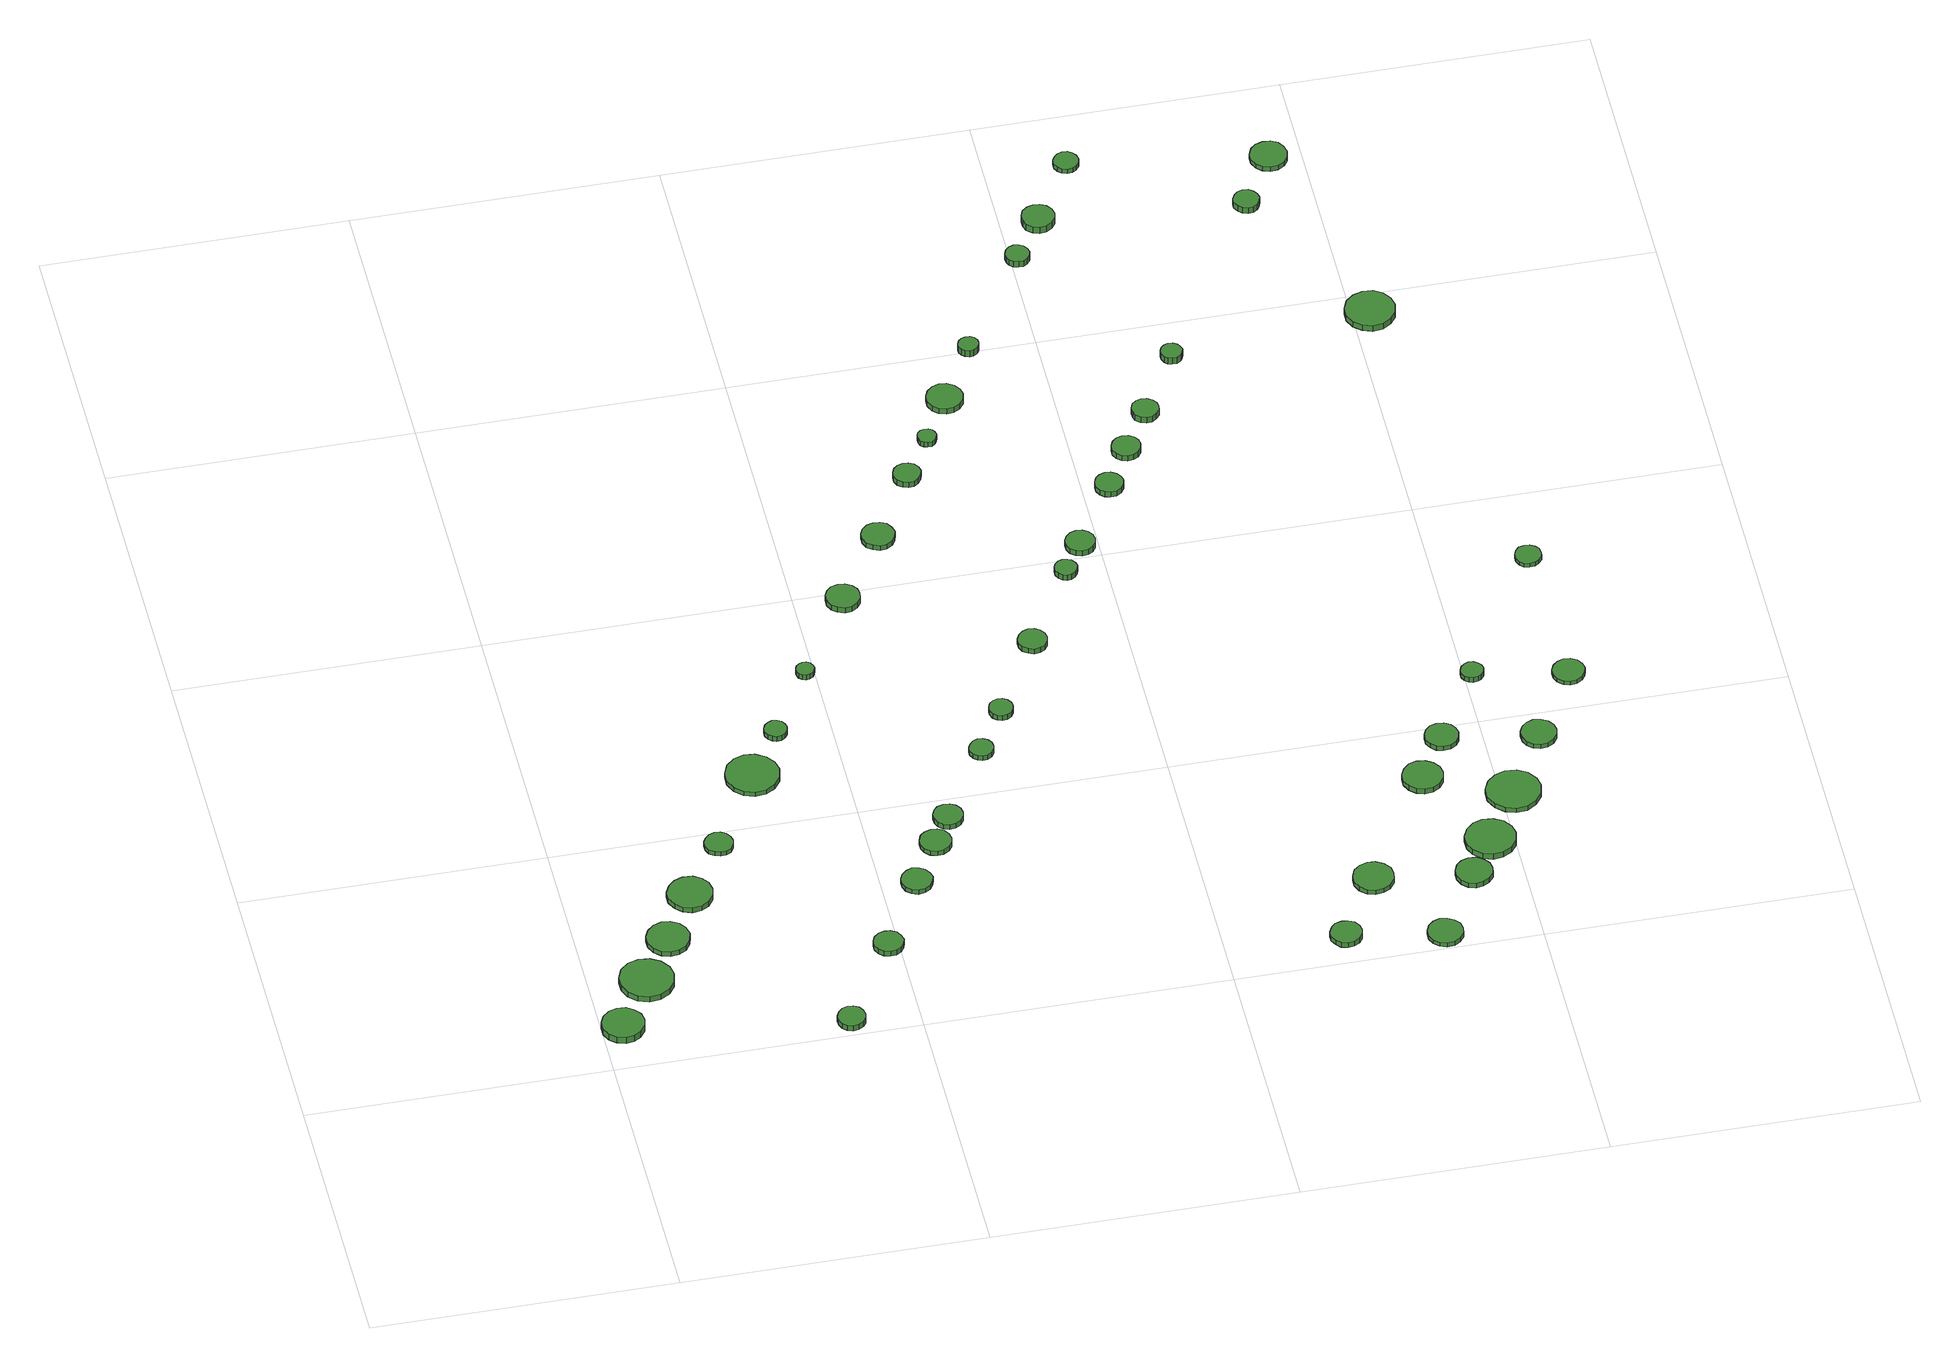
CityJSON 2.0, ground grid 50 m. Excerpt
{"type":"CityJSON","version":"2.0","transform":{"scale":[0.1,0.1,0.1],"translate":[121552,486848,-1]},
"CityObjects":{
"tree1":{"type":"SolitaryVegetationObject","attributes":{"function":"something"},"geometry":[{"type":"MultiSurface","lod":"1","boundaries":[[[0,1,2,3,4,5,6,7,8,9,10,11,12,13,14]],[[15,16,17,18,19,20,21,22,23,24,25,26,27,28,29]],[[0,29,28,1]],[[1,28,27,2]],[[2,27,26,3]],[[3,26,25,4]],[[4,25,24,5]],[[5,24,23,6]],[[6,23,22,7]],[[7,22,21,8]],[[8,21,20,9]],[[9,20,19,10]],[[10,19,18,11]],[[11,18,17,12]],[[12,17,16,13]],[[13,16,15,14]],[[14,15,29,0]]]}]},
"tree2":{"type":"SolitaryVegetationObject","attributes":{"function":"something"},"geometry":[{"type":"MultiSurface","lod":"1","boundaries":[[[30,31,32,33,34,35,36,37,38,39,40,41,42,43,44]],[[45,46,47,48,49,50,51,52,53,54,55,56,57,58,59]],[[30,59,58,31]],[[31,58,57,32]],[[32,57,56,33]],[[33,56,55,34]],[[34,55,54,35]],[[35,54,53,36]],[[36,53,52,37]],[[37,52,51,38]],[[38,51,50,39]],[[39,50,49,40]],[[40,49,48,41]],[[41,48,47,42]],[[42,47,46,43]],[[43,46,45,44]],[[44,45,59,30]]]}]},
"tree3":{"type":"SolitaryVegetationObject","attributes":{"function":"something"},"geometry":[{"type":"MultiSurface","lod":"1","boundaries":[[[60,61,62,63,64,65,66,67,68,69,70,71,72,73,74]],[[75,76,77,78,79,80,81,82,83,84,85,86,87,88,89]],[[60,89,88,61]],[[61,88,87,62]],[[62,87,86,63]],[[63,86,85,64]],[[64,85,84,65]],[[65,84,83,66]],[[66,83,82,67]],[[67,82,81,68]],[[68,81,80,69]],[[69,80,79,70]],[[70,79,78,71]],[[71,78,77,72]],[[72,77,76,73]],[[73,76,75,74]],[[74,75,89,60]]]}]},
"tree4":{"type":"SolitaryVegetationObject","attributes":{"function":"something"},"geometry":[{"type":"MultiSurface","lod":"1","boundaries":[[[90,91,92,93,94,95,96,97,98,99,100,101,102,103,104]],[[105,106,107,108,109,110,111,112,113,114,115,116,117,118,119]],[[90,119,118,91]],[[91,118,117,92]],[[92,117,116,93]],[[93,116,115,94]],[[94,115,114,95]],[[95,114,113,96]],[[96,113,112,97]],[[97,112,111,98]],[[98,111,110,99]],[[99,110,109,100]],[[100,109,108,101]],[[101,108,107,102]],[[102,107,106,103]],[[103,106,105,104]],[[104,105,119,90]]]}]},
"tree5":{"type":"SolitaryVegetationObject","attributes":{"function":"something"},"geometry":[{"type":"MultiSurface","lod":"1","boundaries":[[[120,121,122,123,124,125,126,127,128,129,130,131,132,133,134]],[[135,136,137,138,139,140,141,142,143,144,145,146,147,148,149]],[[120,149,148,121]],[[121,148,147,122]],[[122,147,146,123]],[[123,146,145,124]],[[124,145,144,125]],[[125,144,143,126]],[[126,143,142,127]],[[127,142,141,128]],[[128,141,140,129]],[[129,140,139,130]],[[130,139,138,131]],[[131,138,137,132]],[[132,137,136,133]],[[133,136,135,134]],[[134,135,149,120]]]}]},
"tree6":{"type":"SolitaryVegetationObject","attributes":{"function":"something"},"geometry":[{"type":"MultiSurface","lod":"1","boundaries":[[[150,151,152,153,154,155,156,157,158,159,160,161,162,163,164]],[[165,166,167,168,169,170,171,172,173,174,175,176,177,178,179]],[[150,179,178,151]],[[151,178,177,152]],[[152,177,176,153]],[[153,176,175,154]],[[154,175,174,155]],[[155,174,173,156]],[[156,173,172,157]],[[157,172,171,158]],[[158,171,170,159]],[[159,170,169,160]],[[160,169,168,161]],[[161,168,167,162]],[[162,167,166,163]],[[163,166,165,164]],[[164,165,179,150]]]}]},
"tree7":{"type":"SolitaryVegetationObject","attributes":{"function":"something"},"geometry":[{"type":"MultiSurface","lod":"1","boundaries":[[[180,181,182,183,184,185,186,187,188,189,190,191,192,193,194]],[[195,196,197,198,199,200,201,202,203,204,205,206,207,208,209]],[[180,209,208,181]],[[181,208,207,182]],[[182,207,206,183]],[[183,206,205,184]],[[184,205,204,185]],[[185,204,203,186]],[[186,203,202,187]],[[187,202,201,188]],[[188,201,200,189]],[[189,200,199,190]],[[190,199,198,191]],[[191,198,197,192]],[[192,197,196,193]],[[193,196,195,194]],[[194,195,209,180]]]}]},
"tree8":{"type":"SolitaryVegetationObject","attributes":{"function":"something"},"geometry":[{"type":"MultiSurface","lod":"1","boundaries":[[[210,211,212,213,214,215,216,217,218,219,220,221,222,223,224]],[[225,226,227,228,229,230,231,232,233,234,235,236,237,238,239]],[[210,239,238,211]],[[211,238,237,212]],[[212,237,236,213]],[[213,236,235,214]],[[214,235,234,215]],[[215,234,233,216]],[[216,233,232,217]],[[217,232,231,218]],[[218,231,230,219]],[[219,230,229,220]],[[220,229,228,221]],[[221,228,227,222]],[[222,227,226,223]],[[223,226,225,224]],[[224,225,239,210]]]}]},
"tree9":{"type":"SolitaryVegetationObject","attributes":{"function":"something"},"geometry":[{"type":"MultiSurface","lod":"1","boundaries":[[[240,241,242,243,244,245,246,247,248,249,250,251,252,253,254]],[[255,256,257,258,259,260,261,262,263,264,265,266,267,268,269]],[[240,269,268,241]],[[241,268,267,242]],[[242,267,266,243]],[[243,266,265,244]],[[244,265,264,245]],[[245,264,263,246]],[[246,263,262,247]],[[247,262,261,248]],[[248,261,260,249]],[[249,260,259,250]],[[250,259,258,251]],[[251,258,257,252]],[[252,257,256,253]],[[253,256,255,254]],[[254,255,269,240]]]}]},
"tree10":{"type":"SolitaryVegetationObject","attributes":{"function":"something"},"geometry":[{"type":"MultiSurface","lod":"1","boundaries":[[[270,271,272,273,274,275,276,277,278,279,280,281,282,283,284]],[[285,286,287,288,289,290,291,292,293,294,295,296,297,298,299]],[[270,299,298,271]],[[271,298,297,272]],[[272,297,296,273]],[[273,296,295,274]],[[274,295,294,275]],[[275,294,293,276]],[[276,293,292,277]],[[277,292,291,278]],[[278,291,290,279]],[[279,290,289,280]],[[280,289,288,281]],[[281,288,287,282]],[[282,287,286,283]],[[283,286,285,284]],[[284,285,299,270]]]}]},
"tree11":{"type":"SolitaryVegetationObject","attributes":{"function":"something"},"geometry":[{"type":"MultiSurface","lod":"1","boundaries":[[[300,301,302,303,304,305,306,307,308,309,310,311,312,313,314]],[[315,316,317,318,319,320,321,322,323,324,325,326,327,328,329]],[[300,329,328,301]],[[301,328,327,302]],[[302,327,326,303]],[[303,326,325,304]],[[304,325,324,305]],[[305,324,323,306]],[[306,323,322,307]],[[307,322,321,308]],[[308,321,320,309]],[[309,320,319,310]],[[310,319,318,311]],[[311,318,317,312]],[[312,317,316,313]],[[313,316,315,314]],[[314,315,329,300]]]}]},
"tree12":{"type":"SolitaryVegetationObject","attributes":{"function":"something"},"geometry":[{"type":"MultiSurface","lod":"1","boundaries":[[[330,331,332,333,334,335,336,337,338,339,340,341,342,343,344]],[[345,346,347,348,349,350,351,352,353,354,355,356,357,358,359]],[[330,359,358,331]],[[331,358,357,332]],[[332,357,356,333]],[[333,356,355,334]],[[334,355,354,335]],[[335,354,353,336]],[[336,353,352,337]],[[337,352,351,338]],[[338,351,350,339]],[[339,350,349,340]],[[340,349,348,341]],[[341,348,347,342]],[[342,347,346,343]],[[343,346,345,344]],[[344,345,359,330]]]}]},
"tree13":{"type":"SolitaryVegetationObject","attributes":{"function":"something"},"geometry":[{"type":"MultiSurface","lod":"1","boundaries":[[[360,361,362,363,364,365,366,367,368,369,370,371,372,373,374]],[[375,376,377,378,379,380,381,382,383,384,385,386,387,388,389]],[[360,389,388,361]],[[361,388,387,362]],[[362,387,386,363]],[[363,386,385,364]],[[364,385,384,365]],[[365,384,383,366]],[[366,383,382,367]],[[367,382,381,368]],[[368,381,380,369]],[[369,380,379,370]],[[370,379,378,371]],[[371,378,377,372]],[[372,377,376,373]],[[373,376,375,374]],[[374,375,389,360]]]}]},
"tree14":{"type":"SolitaryVegetationObject","attributes":{"function":"something"},"geometry":[{"type":"MultiSurface","lod":"1","boundaries":[[[390,391,392,393,394,395,396,397,398,399,400,401,402,403,404]],[[405,406,407,408,409,410,411,412,413,414,415,416,417,418,419]],[[390,419,418,391]],[[391,418,417,392]],[[392,417,416,393]],[[393,416,415,394]],[[394,415,414,395]],[[395,414,413,396]],[[396,413,412,397]],[[397,412,411,398]],[[398,411,410,399]],[[399,410,409,400]],[[400,409,408,401]],[[401,408,407,402]],[[402,407,406,403]],[[403,406,405,404]],[[404,405,419,390]]]}]},
"tree15":{"type":"SolitaryVegetationObject","attributes":{"function":"something"},"geometry":[{"type":"MultiSurface","lod":"1","boundaries":[[[420,421,422,423,424,425,426,427,428,429,430,431,432,433,434]],[[435,436,437,438,439,440,441,442,443,444,445,446,447,448,449]],[[420,449,448,421]],[[421,448,447,422]],[[422,447,446,423]],[[423,446,445,424]],[[424,445,444,425]],[[425,444,443,426]],[[426,443,442,427]],[[427,442,441,428]],[[428,441,440,429]],[[429,440,439,430]],[[430,439,438,431]],[[431,438,437,432]],[[432,437,436,433]],[[433,436,435,434]],[[434,435,449,420]]]}]},
"tree16":{"type":"SolitaryVegetationObject","attributes":{"function":"something"},"geometry":[{"type":"MultiSurface","lod":"1","boundaries":[[[450,451,452,453,454,455,456,457,458,459,460,461,462,463,464]],[[465,466,467,468,469,470,471,472,473,474,475,476,477,478,479]],[[450,479,478,451]],[[451,478,477,452]],[[452,477,476,453]],[[453,476,475,454]],[[454,475,474,455]],[[455,474,473,456]],[[456,473,472,457]],[[457,472,471,458]],[[458,471,470,459]],[[459,470,469,460]],[[460,469,468,461]],[[461,468,467,462]],[[462,467,466,463]],[[463,466,465,464]],[[464,465,479,450]]]}]},
"tree17":{"type":"SolitaryVegetationObject","attributes":{"function":"something"},"geometry":[{"type":"MultiSurface","lod":"1","boundaries":[[[480,481,482,483,484,485,486,487,488,489,490,491,492,493,494]],[[495,496,497,498,499,500,501,502,503,504,505,506,507,508,509]],[[480,509,508,481]],[[481,508,507,482]],[[482,507,506,483]],[[483,506,505,484]],[[484,505,504,485]],[[485,504,503,486]],[[486,503,502,487]],[[487,502,501,488]],[[488,501,500,489]],[[489,500,499,490]],[[490,499,498,491]],[[491,498,497,492]],[[492,497,496,493]],[[493,496,495,494]],[[494,495,509,480]]]}]},
"tree18":{"type":"SolitaryVegetationObject","attributes":{"function":"something"},"geometry":[{"type":"MultiSurface","lod":"1","boundaries":[[[510,511,512,513,514,515,516,517,518,519,520,521,522,523,524]],[[525,526,527,528,529,530,531,532,533,534,535,536,537,538,539]],[[510,539,538,511]],[[511,538,537,512]],[[512,537,536,513]],[[513,536,535,514]],[[514,535,534,515]],[[515,534,533,516]],[[516,533,532,517]],[[517,532,531,518]],[[518,531,530,519]],[[519,530,529,520]],[[520,529,528,521]],[[521,528,527,522]],[[522,527,526,523]],[[523,526,525,524]],[[524,525,539,510]]]}]},
"tree19":{"type":"SolitaryVegetationObject","attributes":{"function":"something"},"geometry":[{"type":"MultiSurface","lod":"1","boundaries":[[[540,541,542,543,544,545,546,547,548,549,550,551,552,553,554]],[[555,556,557,558,559,560,561,562,563,564,565,566,567,568,569]],[[540,569,568,541]],[[541,568,567,542]],[[542,567,566,543]],[[543,566,565,544]],[[544,565,564,545]],[[545,564,563,546]],[[546,563,562,547]],[[547,562,561,548]],[[548,561,560,549]],[[549,560,559,550]],[[550,559,558,551]],[[551,558,557,552]],[[552,557,556,553]],[[553,556,555,554]],[[554,555,569,540]]]}]},
"tree20":{"type":"SolitaryVegetationObject","attributes":{"function":"something"},"geometry":[{"type":"MultiSurface","lod":"1","boundaries":[[[570,571,572,573,574,575,576,577,578,579,580,581,582,583,584]],[[585,586,587,588,589,590,591,592,593,594,595,596,597,598,599]],[[570,599,598,571]],[[571,598,597,572]],[[572,597,596,573]],[[573,596,595,574]],[[574,595,594,575]],[[575,594,593,576]],[[576,593,592,577]],[[577,592,591,578]],[[578,591,590,579]],[[579,590,589,580]],[[580,589,588,581]],[[581,588,587,582]],[[582,587,586,583]],[[583,586,585,584]],[[584,585,599,570]]]}]},
"tree21":{"type":"SolitaryVegetationObject","attributes":{"function":"something"},"geometry":[{"type":"MultiSurface","lod":"1","boundaries":[[[600,601,602,603,604,605,606,607,608,609,610,611,612,613,614]],[[615,616,617,618,619,620,621,622,623,624,625,626,627,628,629]],[[600,629,628,601]],[[601,628,627,602]],[[602,627,626,603]],[[603,626,625,604]],[[604,625,624,605]],[[605,624,623,606]],[[606,623,622,607]],[[607,622,621,608]],[[608,621,620,609]],[[609,620,619,610]],[[610,619,618,611]],[[611,618,617,612]],[[612,617,616,613]],[[613,616,615,614]],[[614,615,629,600]]]}]},
"tree22":{"type":"SolitaryVegetationObject","attributes":{"function":"something"},"geometry":[{"type":"MultiSurface","lod":"1","boundaries":[[[630,631,632,633,634,635,636,637,638,639,640,641,642,643,644]],[[645,646,647,648,649,650,651,652,653,654,655,656,657,658,659]],[[630,659,658,631]],[[631,658,657,632]],[[632,657,656,633]],[[633,656,655,634]],[[634,655,654,635]],[[635,654,653,636]],[[636,653,652,637]],[[637,652,651,638]],[[638,651,650,639]],[[639,650,649,640]],[[640,649,648,641]],[[641,648,647,642]],[[642,647,646,643]],[[643,646,645,644]],[[644,645,659,630]]]}]},
"tree23":{"type":"SolitaryVegetationObject","attributes":{"function":"something"},"geometry":[{"type":"MultiSurface","lod":"1","boundaries":[[[660,661,662,663,664,665,666,667,668,669,670,671,672,673,674]],[[675,676,677,678,679,680,681,682,683,684,685,686,687,688,689]],[[660,689,688,661]],[[661,688,687,662]],[[662,687,686,663]],[[663,686,685,664]],[[664,685,684,665]],[[665,684,683,666]],[[666,683,682,667]],[[667,682,681,668]],[[668,681,680,669]],[[669,680,679,670]],[[670,679,678,671]],[[671,678,677,672]],[[672,677,676,673]],[[673,676,675,674]],[[674,675,689,660]]]}]},
"tree24":{"type":"SolitaryVegetationObject","attributes":{"function":"something"},"geometry":[{"type":"MultiSurface","lod":"1","boundaries":[[[690,691,692,693,694,695,696,697,698,699,700,701,702,703,704]],[[705,706,707,708,709,710,711,712,713,714,715,716,717,718,719]],[[690,719,718,691]],[[691,718,717,692]],[[692,717,716,693]],[[693,716,715,694]],[[694,715,714,695]],[[695,714,713,696]],[[696,713,712,697]],[[697,712,711,698]],[[698,711,710,699]],[[699,710,709,700]],[[700,709,708,701]],[[701,708,707,702]],[[702,707,706,703]],[[703,706,705,704]],[[704,705,719,690]]]}]},
"tree25":{"type":"SolitaryVegetationObject","attributes":{"function":"something"},"geometry":[{"type":"MultiSurface","lod":"1","boundaries":[[[720,721,722,723,724,725,726,727,728,729,730,731,732,733,734]],[[735,736,737,738,739,740,741,742,743,744,745,746,747,748,749]],[[720,749,748,721]],[[721,748,747,722]],[[722,747,746,723]],[[723,746,745,724]],[[724,745,744,725]],[[725,744,743,726]],[[726,743,742,727]],[[727,742,741,728]],[[728,741,740,729]],[[729,740,739,730]],[[730,739,738,731]],[[731,738,737,732]],[[732,737,736,733]],[[733,736,735,734]],[[734,735,749,720]]]}]},
"tree26":{"type":"SolitaryVegetationObject","attributes":{"function":"something"},"geometry":[{"type":"MultiSurface","lod":"1","boundaries":[[[750,751,752,753,754,755,756,757,758,759,760,761,762,763,764]],[[765,766,767,768,769,770,771,772,773,774,775,776,777,778,779]],[[750,779,778,751]],[[751,778,777,752]],[[752,777,776,753]],[[753,776,775,754]],[[754,775,774,755]],[[755,774,773,756]],[[756,773,772,757]],[[757,772,771,758]],[[758,771,770,759]],[[759,770,769,760]],[[760,769,768,761]],[[761,768,767,762]],[[762,767,766,763]],[[763,766,765,764]],[[764,765,779,750]]]}]},
"tree27":{"type":"SolitaryVegetationObject","attributes":{"function":"something"},"geometry":[{"type":"MultiSurface","lod":"1","boundaries":[[[780,781,782,783,784,785,786,787,788,789,790,791,792,793,794]],[[795,796,797,798,799,800,801,802,803,804,805,806,807,808,809]],[[780,809,808,781]],[[781,808,807,782]],[[782,807,806,783]],[[783,806,805,784]],[[784,805,804,785]],[[785,804,803,786]],[[786,803,802,787]],[[787,802,801,788]],[[788,801,800,789]],[[789,800,799,790]],[[790,799,798,791]],[[791,798,797,792]],[[792,797,796,793]],[[793,796,795,794]],[[794,795,809,780]]]}]},
"tree28":{"type":"SolitaryVegetationObject","attributes":{"function":"something"},"geometry":[{"type":"MultiSurface","lod":"1","boundaries":[[[810,811,812,813,814,815,816,817,818,819,820,821,822,823,824]],[[825,826,827,828,829,830,831,832,833,834,835,836,837,838,839]],[[810,839,838,811]],[[811,838,837,812]],[[812,837,836,813]],[[813,836,835,814]],[[814,835,834,815]],[[815,834,833,816]],[[816,833,832,817]],[[817,832,831,818]],[[818,831,830,819]],[[819,830,829,820]],[[820,829,828,821]],[[821,828,827,822]],[[822,827,826,823]],[[823,826,825,824]],[[824,825,839,810]]]}]},
"tree29":{"type":"SolitaryVegetationObject","attributes":{"function":"something"},"geometry":[{"type":"MultiSurface","lod":"1","boundaries":[[[840,841,842,843,844,845,846,847,848,849,850,851,852,853,854]],[[855,856,857,858,859,860,861,862,863,864,865,866,867,868,869]],[[840,869,868,841]],[[841,868,867,842]],[[842,867,866,843]],[[843,866,865,844]],[[844,865,864,845]],[[845,864,863,846]],[[846,863,862,847]],[[847,862,861,848]],[[848,861,860,849]],[[849,860,859,850]],[[850,859,858,851]],[[851,858,857,852]],[[852,857,856,853]],[[853,856,855,854]],[[854,855,869,840]]]}]},
"tree30":{"type":"SolitaryVegetationObject","attributes":{"function":"something"},"geometry":[{"type":"MultiSurface","lod":"1","boundaries":[[[870,871,872,873,874,875,876,877,878,879,880,881,882,883,884]],[[885,886,887,888,889,890,891,892,893,894,895,896,897,898,899]],[[870,899,898,871]],[[871,898,897,872]],[[872,897,896,873]],[[873,896,895,874]],[[874,895,894,875]],[[875,894,893,876]],[[876,893,892,877]],[[877,892,891,878]],[[878,891,890,879]],[[879,890,889,880]],[[880,889,888,881]],[[881,888,887,882]],[[882,887,886,883]],[[883,886,885,884]],[[884,885,899,870]]]}]},
"tree31":{"type":"SolitaryVegetationObject","attributes":{"function":"something"},"geometry":[{"type":"MultiSurface","lod":"1","boundaries":[[[900,901,902,903,904,905,906,907,908,909,910,911,912,913,914]],[[915,916,917,918,919,920,921,922,923,924,925,926,927,928,929]],[[900,929,928,901]],[[901,928,927,902]],[[902,927,926,903]],[[903,926,925,904]],[[904,925,924,905]],[[905,924,923,906]],[[906,923,922,907]],[[907,922,921,908]],[[908,921,920,909]],[[909,920,919,910]],[[910,919,918,911]],[[911,918,917,912]],[[912,917,916,913]],[[913,916,915,914]],[[914,915,929,900]]]}]},
"tree32":{"type":"SolitaryVegetationObject","attributes":{"function":"something"},"geometry":[{"type":"MultiSurface","lod":"1","boundaries":[[[930,931,932,933,934,935,936,937,938,939,940,941,942,943,944]],[[945,946,947,948,949,950,951,952,953,954,955,956,957,958,959]],[[930,959,958,931]],[[931,958,957,932]],[[932,957,956,933]],[[933,956,955,934]],[[934,955,954,935]],[[935,954,953,936]],[[936,953,952,937]],[[937,952,951,938]],[[938,951,950,939]],[[939,950,949,940]],[[940,949,948,941]],[[941,948,947,942]],[[942,947,946,943]],[[943,946,945,944]],[[944,945,959,930]]]}]},
"tree33":{"type":"SolitaryVegetationObject","attributes":{"function":"something"},"geometry":[{"type":"MultiSurface","lod":"1","boundaries":[[[960,961,962,963,964,965,966,967,968,969,970,971,972,973,974]],[[975,976,977,978,979,980,981,982,983,984,985,986,987,988,989]],[[960,989,988,961]],[[961,988,987,962]],[[962,987,986,963]],[[963,986,985,964]],[[964,985,984,965]],[[965,984,983,966]],[[966,983,982,967]],[[967,982,981,968]],[[968,981,980,969]],[[969,980,979,970]],[[970,979,978,971]],[[971,978,977,972]],[[972,977,976,973]],[[973,976,975,974]],[[974,975,989,960]]]}]},
"tree34":{"type":"SolitaryVegetationObject","attributes":{"function":"something"},"geometry":[{"type":"MultiSurface","lod":"1","boundaries":[[[990,991,992,993,994,995,996,997,998,999,1000,1001,1002,1003,1004]],[[1005,1006,1007,1008,1009,1010,1011,1012,1013,1014,1015,1016,1017,1018,1019]],[[990,1019,1018,991]],[[991,1018,1017,992]],[[992,1017,1016,993]],[[993,1016,1015,994]],[[994,1015,1014,995]],[[995,1014,1013,996]],[[996,1013,1012,997]],[[997,1012,1011,998]],[[998,1011,1010,999]],[[999,1010,1009,1000]],[[1000,1009,1008,1001]],[[1001,1008,1007,1002]],[[1002,1007,1006,1003]],[[1003,1006,1005,1004]],[[1004,1005,1019,990]]]}]},
"tree35":{"type":"SolitaryVegetationObject","attributes":{"function":"something"},"geometry":[{"type":"MultiSurface","lod":"1","boundaries":[[[1020,1021,1022,1023,1024,1025,1026,1027,1028,1029,1030,1031,1032,1033,1034]],[[1035,1036,1037,1038,1039,1040,1041,1042,1043,1044,1045,1046,1047,1048,1049]],[[1020,1049,1048,1021]],[[1021,1048,1047,1022]],[[1022,1047,1046,1023]],[[1023,1046,1045,1024]],[[1024,1045,1044,1025]],[[1025,1044,1043,1026]],[[1026,1043,1042,1027]],[[1027,1042,1041,1028]],[[1028,1041,1040,1029]],[[1029,1040,1039,1030]],[[1030,1039,1038,1031]],[[1031,1038,1037,1032]],[[1032,1037,1036,1033]],[[1033,1036,1035,1034]],[[1034,1035,1049,1020]]]}]},
"tree36":{"type":"SolitaryVegetationObject","attributes":{"function":"something"},"geometry":[{"type":"MultiSurface","lod":"1","boundaries":[[[1050,1051,1052,1053,1054,1055,1056,1057,1058,1059,1060,1061,1062,1063,1064]],[[1065,1066,1067,1068,1069,1070,1071,1072,1073,1074,1075,1076,1077,1078,1079]],[[1050,1079,1078,1051]],[[1051,1078,1077,1052]],[[1052,1077,1076,1053]],[[1053,1076,1075,1054]],[[1054,1075,1074,1055]],[[1055,1074,1073,1056]],[[1056,1073,1072,1057]],[[1057,1072,1071,1058]],[[1058,1071,1070,1059]],[[1059,1070,1069,1060]],[[1060,1069,1068,1061]],[[1061,1068,1067,1062]],[[1062,1067,1066,1063]],[[1063,1066,1065,1064]],[[1064,1065,1079,1050]]]}]},
"tree37":{"type":"SolitaryVegetationObject","attributes":{"function":"something"},"geometry":[{"type":"MultiSurface","lod":"1","boundaries":[[[1080,1081,1082,1083,1084,1085,1086,1087,1088,1089,1090,1091,1092,1093,1094]],[[1095,1096,1097,1098,1099,1100,1101,1102,1103,1104,1105,1106,1107,1108,1109]],[[1080,1109,1108,1081]],[[1081,1108,1107,1082]],[[1082,1107,1106,1083]],[[1083,1106,1105,1084]],[[1084,1105,1104,1085]],[[1085,1104,1103,1086]],[[1086,1103,1102,1087]],[[1087,1102,1101,1088]],[[1088,1101,1100,1089]],[[1089,1100,1099,1090]],[[1090,1099,1098,1091]],[[1091,1098,1097,1092]],[[1092,1097,1096,1093]],[[1093,1096,1095,1094]],[[1094,1095,1109,1080]]]}]},
"tree38":{"type":"SolitaryVegetationObject","attributes":{"function":"something"},"geometry":[{"type":"MultiSurface","lod":"1","boundaries":[[[1110,1111,1112,1113,1114,1115,1116,1117,1118,1119,1120,1121,1122,1123,1124]],[[1125,1126,1127,1128,1129,1130,1131,1132,1133,1134,1135,1136,1137,1138,1139]],[[1110,1139,1138,1111]],[[1111,1138,1137,1112]],[[1112,1137,1136,1113]],[[1113,1136,1135,1114]],[[1114,1135,1134,1115]],[[1115,1134,1133,1116]],[[1116,1133,1132,1117]],[[1117,1132,1131,1118]],[[1118,1131,1130,1119]],[[1119,1130,1129,1120]],[[1120,1129,1128,1121]],[[1121,1128,1127,1122]],[[1122,1127,1126,1123]],[[1123,1126,1125,1124]],[[1124,1125,1139,1110]]]}]},
"tree39":{"type":"SolitaryVegetationObject","attributes":{"function":"something"},"geometry":[{"type":"MultiSurface","lod":"1","boundaries":[[[1140,1141,1142,1143,1144,1145,1146,1147,1148,1149,1150,1151,1152,1153,1154]],[[1155,1156,1157,1158,1159,1160,1161,1162,1163,1164,1165,1166,1167,1168,1169]],[[1140,1169,1168,1141]],[[1141,1168,1167,1142]],[[1142,1167,1166,1143]],[[1143,1166,1165,1144]],[[1144,1165,1164,1145]],[[1145,1164,1163,1146]],[[1146,1163,1162,1147]],[[1147,1162,1161,1148]],[[1148,1161,1160,1149]],[[1149,1160,1159,1150]],[[1150,1159,1158,1151]],[[1151,1158,1157,1152]],[[1152,1157,1156,1153]],[[1153,1156,1155,1154]],[[1154,1155,1169,1140]]]}]},
"tree40":{"type":"SolitaryVegetationObject","attributes":{"function":"something"},"geometry":[{"type":"MultiSurface","lod":"1","boundaries":[[[1170,1171,1172,1173,1174,1175,1176,1177,1178,1179,1180,1181,1182,1183,1184]],[[1185,1186,1187,1188,1189,1190,1191,1192,1193,1194,1195,1196,1197,1198,1199]],[[1170,1199,1198,1171]],[[1171,1198,1197,1172]],[[1172,1197,1196,1173]],[[1173,1196,1195,1174]],[[1174,1195,1194,1175]],[[1175,1194,1193,1176]],[[1176,1193,1192,1177]],[[1177,1192,1191,1178]],[[1178,1191,1190,1179]],[[1179,1190,1189,1180]],[[1180,1189,1188,1181]],[[1181,1188,1187,1182]],[[1182,1187,1186,1183]],[[1183,1186,1185,1184]],[[1184,1185,1199,1170]]]}]},
"tree41":{"type":"SolitaryVegetationObject","attributes":{"function":"something"},"geometry":[{"type":"MultiSurface","lod":"1","boundaries":[[[1200,1201,1202,1203,1204,1205,1206,1207,1208,1209,1210,1211,1212,1213,1214]],[[1215,1216,1217,1218,1219,1220,1221,1222,1223,1224,1225,1226,1227,1228,1229]],[[1200,1229,1228,1201]],[[1201,1228,1227,1202]],[[1202,1227,1226,1203]],[[1203,1226,1225,1204]],[[1204,1225,1224,1205]],[[1205,1224,1223,1206]],[[1206,1223,1222,1207]],[[1207,1222,1221,1208]],[[1208,1221,1220,1209]],[[1209,1220,1219,1210]],[[1210,1219,1218,1211]],[[1211,1218,1217,1212]],[[1212,1217,1216,1213]],[[1213,1216,1215,1214]],[[1214,1215,1229,1200]]]}]},
"tree42":{"type":"SolitaryVegetationObject","attributes":{"function":"something"},"geometry":[{"type":"MultiSurface","lod":"1","boundaries":[[[1230,1231,1232,1233,1234,1235,1236,1237,1238,1239,1240,1241,1242,1243,1244]],[[1245,1246,1247,1248,1249,1250,1251,1252,1253,1254,1255,1256,1257,1258,1259]],[[1230,1259,1258,1231]],[[1231,1258,1257,1232]],[[1232,1257,1256,1233]],[[1233,1256,1255,1234]],[[1234,1255,1254,1235]],[[1235,1254,1253,1236]],[[1236,1253,1252,1237]],[[1237,1252,1251,1238]],[[1238,1251,1250,1239]],[[1239,1250,1249,1240]],[[1240,1249,1248,1241]],[[1241,1248,1247,1242]],[[1242,1247,1246,1243]],[[1243,1246,1245,1244]],[[1244,1245,1259,1230]]]}]},
"tree43":{"type":"SolitaryVegetationObject","attributes":{"function":"something"},"geometry":[{"type":"MultiSurface","lod":"1","boundaries":[[[1260,1261,1262,1263,1264,1265,1266,1267,1268,1269,1270,1271,1272,1273,1274]],[[1275,1276,1277,1278,1279,1280,1281,1282,1283,1284,1285,1286,1287,1288,1289]],[[1260,1289,1288,1261]],[[1261,1288,1287,1262]],[[1262,1287,1286,1263]],[[1263,1286,1285,1264]],[[1264,1285,1284,1265]],[[1265,1284,1283,1266]],[[1266,1283,1282,1267]],[[1267,1282,1281,1268]],[[1268,1281,1280,1269]],[[1269,1280,1279,1270]],[[1270,1279,1278,1271]],[[1271,1278,1277,1272]],[[1272,1277,1276,1273]],[[1273,1276,1275,1274]],[[1274,1275,1289,1260]]]}]},
"tree44":{"type":"SolitaryVegetationObject","attributes":{"function":"something"},"geometry":[{"type":"MultiSurface","lod":"1","boundaries":[[[1290,1291,1292,1293,1294,1295,1296,1297,1298,1299,1300,1301,1302,1303,1304]],[[1305,1306,1307,1308,1309,1310,1311,1312,1313,1314,1315,1316,1317,1318,1319]],[[1290,1319,1318,1291]],[[1291,1318,1317,1292]],[[1292,1317,1316,1293]],[[1293,1316,1315,1294]],[[1294,1315,1314,1295]],[[1295,1314,1313,1296]],[[1296,1313,1312,1297]],[[1297,1312,1311,1298]],[[1298,1311,1310,1299]],[[1299,1310,1309,1300]],[[1300,1309,1308,1301]],[[1301,1308,1307,1302]],[[1302,1307,1306,1303]],[[1303,1306,1305,1304]],[[1304,1305,1319,1290]]]}]},
"tree45":{"type":"SolitaryVegetationObject","attributes":{"function":"something"},"geometry":[{"type":"MultiSurface","lod":"1","boundaries":[[[1320,1321,1322,1323,1324,1325,1326,1327,1328,1329,1330,1331,1332,1333,1334]],[[1335,1336,1337,1338,1339,1340,1341,1342,1343,1344,1345,1346,1347,1348,1349]],[[1320,1349,1348,1321]],[[1321,1348,1347,1322]],[[1322,1347,1346,1323]],[[1323,1346,1345,1324]],[[1324,1345,1344,1325]],[[1325,1344,1343,1326]],[[1326,1343,1342,1327]],[[1327,1342,1341,1328]],[[1328,1341,1340,1329]],[[1329,1340,1339,1330]],[[1330,1339,1338,1331]],[[1331,1338,1337,1332]],[[1332,1337,1336,1333]],[[1333,1336,1335,1334]],[[1334,1335,1349,1320]]]}]},
"tree46":{"type":"SolitaryVegetationObject","attributes":{"function":"something"},"geometry":[{"type":"MultiSurface","lod":"1","boundaries":[[[1350,1351,1352,1353,1354,1355,1356,1357,1358,1359,1360,1361,1362,1363,1364]],[[1365,1366,1367,1368,1369,1370,1371,1372,1373,1374,1375,1376,1377,1378,1379]],[[1350,1379,1378,1351]],[[1351,1378,1377,1352]],[[1352,1377,1376,1353]],[[1353,1376,1375,1354]],[[1354,1375,1374,1355]],[[1355,1374,1373,1356]],[[1356,1373,1372,1357]],[[1357,1372,1371,1358]],[[1358,1371,1370,1359]],[[1359,1370,1369,1360]],[[1360,1369,1368,1361]],[[1361,1368,1367,1362]],[[1362,1367,1366,1363]],[[1363,1366,1365,1364]],[[1364,1365,1379,1350]]]}]}
},
"vertices":[
[69,89,21],[66,103,21],[57,114,21],[45,122,21],[31,123,21],[17,119,21],[6,109,21],[0,96,21],[0,81,21],[6,68,21],[17,59,21],[31,54,21],[45,56,21],[57,63,21],[66,75,21],[66,75,8],[57,63,8],[45,56,8],[31,54,8],[17,59,8],[6,68,8],[0,81,8],[0,96,8],[6,109,8],[17,119,8],[31,123,8],[45,122,8],[57,114,8],[66,103,8],[69,89,8],
[137,185,18],[133,203,18],[122,218,18],[106,227,18],[88,229,18],[70,224,18],[56,211,18],[49,194,18],[49,176,18],[56,159,18],[70,147,18],[88,141,18],[106,143,18],[122,152,18],[133,167,18],[133,167,7],[122,152,7],[106,143,7],[88,141,7],[70,147,7],[56,159,7],[49,176,7],[49,194,7],[56,211,7],[70,224,7],[88,229,7],[106,227,7],[122,218,7],[133,203,7],[137,185,7],
[181,271,17],[177,286,17],[169,298,17],[156,305,17],[142,307,17],[128,302,17],[117,292,17],[111,279,17],[111,264,17],[117,251,17],[128,241,17],[142,236,17],[156,238,17],[169,245,17],[177,257,17],[177,257,7],[169,245,7],[156,238,7],[142,236,7],[128,241,7],[117,251,7],[111,264,7],[111,279,7],[117,292,7],[128,302,7],[142,307,7],[156,305,7],[169,298,7],[177,286,7],[181,271,7],
[237,365,17],[234,380,17],[225,392,17],[212,400,17],[196,401,17],[182,396,17],[171,386,17],[164,372,17],[164,357,17],[171,343,17],[182,333,17],[196,328,17],[212,330,17],[225,337,17],[234,350,17],[234,350,7],[225,337,7],[212,330,7],[196,328,7],[182,333,7],[171,343,7],[164,357,7],[164,372,7],[171,386,7],[182,396,7],[196,401,7],[212,400,7],[225,392,7],[234,380,7],[237,365,7],
[413,32,18],[411,41,18],[406,49,18],[397,54,18],[388,55,18],[379,52,18],[372,45,18],[368,36,18],[368,27,18],[372,18,18],[379,12,18],[388,9,18],[397,10,18],[406,15,18],[411,22,18],[411,22,7],[406,15,7],[397,10,7],[388,9,7],[379,12,7],[372,18,7],[368,27,7],[368,36,7],[372,45,7],[379,52,7],[388,55,7],[397,54,7],[406,49,7],[411,41,7],[413,32,7],
[292,469,16],[290,478,16],[285,486,16],[276,491,16],[267,492,16],[258,489,16],[250,482,16],[246,474,16],[246,464,16],[250,455,16],[258,449,16],[267,446,16],[276,447,16],[285,451,16],[290,459,16],[290,459,7],[285,451,7],[276,447,7],[267,446,7],[258,449,7],[250,455,7],[246,464,7],[246,474,7],[250,482,7],[258,489,7],[267,492,7],[276,491,7],[285,486,7],[290,478,7],[292,469,7],
[398,613,16],[394,631,16],[383,645,16],[367,655,16],[349,657,16],[332,651,16],[318,639,16],[311,622,16],[311,604,16],[318,587,16],[332,575,16],[349,569,16],[367,571,16],[383,580,16],[394,595,16],[394,595,7],[383,580,7],[367,571,7],[349,569,7],[332,575,7],[318,587,7],[311,604,7],[311,622,7],[318,639,7],[332,651,7],[349,657,7],[367,655,7],[383,645,7],[394,631,7],[398,613,7],
[508,189,17],[505,199,17],[500,207,17],[491,212,17],[481,213,17],[471,210,17],[463,203,17],[459,194,17],[459,184,17],[463,175,17],[471,168,17],[481,165,17],[491,166,17],[500,171,17],[505,179,17],[505,179,7],[500,171,7],[491,166,7],[481,165,7],[471,168,7],[463,175,7],[459,184,7],[459,194,7],[463,203,7],[471,210,7],[481,213,7],[491,212,7],[500,207,7],[505,199,7],[508,189,7],
[430,706,16],[428,713,16],[424,720,16],[417,724,16],[409,725,16],[402,722,16],[396,717,16],[393,710,16],[393,702,16],[396,695,16],[402,690,16],[409,687,16],[417,688,16],[424,692,16],[428,698,16],[428,698,6],[424,692,6],[417,688,6],[409,687,6],[402,690,6],[396,695,6],[393,702,6],[393,710,6],[396,717,6],[402,722,6],[409,725,6],[417,724,6],[424,720,6],[428,713,6],[430,706,6],
[583,321,16],[580,331,16],[574,340,16],[565,345,16],[554,347,16],[544,343,16],[536,336,16],[532,326,16],[532,316,16],[536,306,16],[544,299,16],[554,295,16],[565,297,16],[574,302,16],[580,311,16],[580,311,7],[574,302,7],[565,297,7],[554,295,7],[544,299,7],[536,306,7],[532,316,7],[532,326,7],[536,336,7],[544,343,7],[554,347,7],[565,345,7],[574,340,7],[580,331,7],[583,321,7],
[630,402,16],[628,412,16],[622,421,16],[612,427,16],[602,428,16],[591,424,16],[583,417,16],[579,407,16],[579,396,16],[583,387,16],[591,379,16],[602,376,16],[612,377,16],[622,383,16],[628,391,16],[628,391,7],[622,383,7],[612,377,7],[602,376,7],[591,379,7],[583,387,7],[579,396,7],[579,407,7],[583,417,7],[591,424,7],[602,428,7],[612,427,7],[622,421,7],[628,412,7],[630,402,7],
[501,831,16],[499,837,16],[496,842,16],[490,846,16],[484,846,16],[478,844,16],[473,840,16],[471,834,16],[471,828,16],[473,822,16],[478,818,16],[484,816,16],[490,817,16],[496,820,16],[499,825,16],[499,825,6],[496,820,6],[490,817,6],[484,816,6],[478,818,6],[473,822,6],[471,828,6],[471,834,6],[473,840,6],[478,844,6],[484,846,6],[490,846,6],[496,842,6],[499,837,6],[501,831,6],
[660,455,17],[658,465,17],[652,473,17],[643,478,17],[633,479,17],[623,476,17],[616,469,17],[612,460,17],[612,450,17],[616,441,17],[623,434,17],[633,431,17],[643,432,17],[652,437,17],[658,445,17],[658,445,7],[652,437,7],[643,432,7],[633,431,7],[623,434,7],[616,441,7],[612,450,7],[612,460,7],[616,469,7],[623,476,7],[633,479,7],[643,478,7],[652,473,7],[658,465,7],[660,455,7],
[606,982,17],[604,993,17],[597,1002,17],[587,1008,17],[576,1009,17],[564,1006,17],[556,998,17],[551,988,17],[551,976,17],[556,965,17],[564,958,17],[576,954,17],[587,955,17],[597,961,17],[604,970,17],[604,970,6],[597,961,6],[587,955,6],[576,954,6],[564,958,6],[556,965,6],[551,976,6],[551,988,6],[556,998,6],[564,1006,6],[576,1009,6],[587,1008,6],[597,1002,6],[604,993,6],[606,982,6],
[739,596,16],[738,604,16],[733,611,16],[726,615,16],[717,616,16],[710,613,16],[704,607,16],[700,600,16],[700,592,16],[704,584,16],[710,579,16],[717,576,16],[726,577,16],[733,581,16],[738,588,16],[738,588,6],[733,581,6],[726,577,6],[717,576,6],[710,579,6],[704,584,6],[700,592,6],[700,600,6],[704,607,6],[710,613,6],[717,616,6],[726,615,6],[733,611,6],[738,604,6],[739,596,6],
[789,680,16],[787,688,16],[782,695,16],[775,699,16],[767,700,16],[759,697,16],[753,692,16],[750,684,16],[750,676,16],[753,668,16],[759,663,16],[767,660,16],[775,661,16],[782,665,16],[787,672,16],[787,672,6],[782,665,6],[775,661,6],[767,660,6],[759,663,6],[753,668,6],[750,676,6],[750,684,6],[753,692,6],[759,697,6],[767,700,6],[775,699,6],[782,695,6],[787,688,6],[789,680,6],
[690,1110,16],[687,1121,16],[681,1131,16],[671,1136,16],[660,1137,16],[649,1134,16],[640,1126,16],[636,1116,16],[636,1105,16],[640,1094,16],[649,1087,16],[660,1083,16],[671,1084,16],[681,1090,16],[687,1099,16],[687,1099,6],[681,1090,6],[671,1084,6],[660,1083,6],[649,1087,6],[640,1094,6],[636,1105,6],[636,1116,6],[640,1126,6],[649,1134,6],[660,1137,6],[671,1136,6],[681,1131,6],[687,1121,6],[690,1110,6],
[874,823,16],[872,833,16],[866,841,16],[858,846,16],[848,847,16],[839,844,16],[831,837,16],[827,828,16],[827,818,16],[831,809,16],[839,803,16],[848,799,16],[858,801,16],[866,805,16],[872,813,16],[872,813,6],[866,805,6],[858,801,6],[848,799,6],[839,803,6],[831,809,6],[827,818,6],[827,828,6],[831,837,6],[839,844,6],[848,847,6],[858,846,6],[866,841,6],[872,833,6],[874,823,6],
[759,1238,17],[757,1247,17],[751,1255,17],[743,1259,17],[734,1260,17],[725,1257,17],[718,1251,17],[714,1242,17],[714,1233,17],[718,1224,17],[725,1218,17],[734,1215,17],[743,1216,17],[751,1221,17],[757,1229,17],[757,1229,6],[751,1221,6],[743,1216,6],[734,1215,6],[725,1218,6],[718,1224,6],[714,1233,6],[714,1242,6],[718,1251,6],[725,1257,6],[734,1260,6],[743,1259,6],[751,1255,6],[757,1247,6],[759,1238,6],
[801,1315,16],[799,1322,16],[796,1327,16],[790,1330,16],[783,1331,16],[777,1329,16],[772,1325,16],[770,1319,16],[770,1312,16],[772,1306,16],[777,1302,16],[783,1300,16],[790,1300,16],[796,1304,16],[799,1309,16],[799,1309,6],[796,1304,6],[790,1300,6],[783,1300,6],[777,1302,6],[772,1306,6],[770,1312,6],[770,1319,6],[772,1325,6],[777,1329,6],[783,1331,6],[790,1330,6],[796,1327,6],[799,1322,6],[801,1315,6],
[1219,60,17],[1217,70,17],[1211,79,17],[1201,84,17],[1191,85,17],[1180,82,17],[1173,75,17],[1168,65,17],[1168,54,17],[1173,45,17],[1180,37,17],[1191,34,17],[1201,35,17],[1211,41,17],[1217,49,17],[1217,49,7],[1211,41,7],[1201,35,7],[1191,34,7],[1180,37,7],[1173,45,7],[1168,54,7],[1168,65,7],[1173,75,7],[1180,82,7],[1191,85,7],[1201,84,7],[1211,79,7],[1217,70,7],[1219,60,7],
[955,973,17],[953,980,17],[948,987,17],[942,990,17],[934,991,17],[927,989,17],[921,984,17],[918,977,17],[918,969,17],[921,962,17],[927,956,17],[934,954,17],[942,955,17],[948,959,17],[953,965,17],[953,965,6],[948,959,6],[942,955,6],[934,954,6],[927,956,6],[921,962,6],[918,969,6],[918,977,6],[921,984,6],[927,989,6],[934,991,6],[942,990,6],[948,987,6],[953,980,6],[955,973,6],
[861,1397,17],[858,1409,17],[851,1419,17],[840,1426,17],[828,1427,17],[816,1423,17],[807,1415,17],[802,1404,17],[802,1391,17],[807,1380,17],[816,1372,17],[828,1368,17],[840,1369,17],[851,1375,17],[858,1385,17],[858,1385,6],[851,1375,6],[840,1369,6],[828,1368,6],[816,1372,6],[807,1380,6],[802,1391,6],[802,1404,6],[807,1415,6],[816,1423,6],[828,1427,6],[840,1426,6],[851,1419,6],[858,1409,6],[861,1397,6],
[995,1028,17],[993,1038,17],[987,1046,17],[979,1051,17],[969,1052,17],[959,1049,17],[951,1042,17],[947,1033,17],[947,1023,17],[951,1014,17],[959,1007,17],[969,1004,17],[979,1005,17],[987,1010,17],[993,1018,17],[993,1018,6],[987,1010,6],[979,1005,6],[969,1004,6],[959,1007,6],[951,1014,6],[947,1023,6],[947,1033,6],[951,1042,6],[959,1049,6],[969,1052,6],[979,1051,6],[987,1046,6],[993,1038,6],[995,1028,6],
[1295,177,16],[1293,191,16],[1284,202,16],[1272,209,16],[1259,210,16],[1246,206,16],[1235,197,16],[1230,184,16],[1230,170,16],[1235,158,16],[1246,148,16],[1259,144,16],[1272,146,16],[1284,152,16],[1293,164,16],[1293,164,7],[1284,152,7],[1272,146,7],[1259,144,7],[1246,148,7],[1235,158,7],[1230,170,7],[1230,184,7],[1235,197,7],[1246,206,7],[1259,210,7],[1272,209,7],[1284,202,7],[1293,191,7],[1295,177,7],
[909,1506,19],[908,1513,19],[904,1518,19],[898,1522,19],[891,1522,19],[884,1520,19],[879,1516,19],[876,1509,19],[876,1502,19],[879,1496,19],[884,1492,19],[891,1489,19],[898,1490,19],[904,1494,19],[908,1499,19],[908,1499,6],[904,1494,6],[898,1490,6],[891,1489,6],[884,1492,6],[879,1496,6],[876,1502,6],[876,1509,6],[879,1516,6],[884,1520,6],[891,1522,6],[898,1522,6],[904,1518,6],[908,1513,6],[909,1506,6],
[1376,32,15],[1374,44,15],[1366,53,15],[1356,59,15],[1344,61,15],[1333,57,15],[1324,49,15],[1319,38,15],[1319,26,15],[1324,15,15],[1333,7,15],[1344,3,15],[1356,4,15],[1366,10,15],[1374,20,15],[1374,20,7],[1366,10,7],[1356,4,7],[1344,3,7],[1333,7,7],[1324,15,7],[1319,26,7],[1319,38,7],[1324,49,7],[1333,57,7],[1344,61,7],[1356,59,7],[1366,53,7],[1374,44,7],[1376,32,7],
[1067,1150,17],[1065,1159,17],[1059,1167,17],[1051,1172,17],[1041,1173,17],[1032,1170,17],[1025,1164,17],[1021,1155,17],[1021,1145,17],[1025,1136,17],[1032,1130,17],[1041,1127,17],[1051,1128,17],[1059,1133,17],[1065,1141,17],[1065,1141,6],[1059,1133,6],[1051,1128,6],[1041,1127,6],[1032,1130,6],[1025,1136,6],[1021,1145,6],[1021,1155,6],[1025,1164,6],[1032,1170,6],[1041,1173,6],[1051,1172,6],[1059,1167,6],[1065,1159,6],[1067,1150,6],
[1111,1226,17],[1109,1236,17],[1103,1244,17],[1095,1249,17],[1085,1250,17],[1076,1247,17],[1068,1240,17],[1064,1231,17],[1064,1221,17],[1068,1212,17],[1076,1206,17],[1085,1203,17],[1095,1204,17],[1103,1209,17],[1109,1217,17],[1109,1217,6],[1103,1209,6],[1095,1204,6],[1085,1203,6],[1076,1206,6],[1068,1212,6],[1064,1221,6],[1064,1231,6],[1068,1240,6],[1076,1247,6],[1085,1250,6],[1095,1249,6],[1103,1244,6],[1109,1236,6],[1111,1226,6],
[1450,157,16],[1448,169,16],[1440,179,16],[1429,186,16],[1417,187,16],[1405,183,16],[1396,175,16],[1391,163,16],[1391,151,16],[1396,140,16],[1405,131,16],[1417,127,16],[1429,129,16],[1440,135,16],[1448,145,16],[1448,145,6],[1440,135,6],[1429,129,6],[1417,127,6],[1405,131,6],[1396,140,6],[1391,151,6],[1391,163,6],[1396,175,6],[1405,183,6],[1417,187,6],[1429,186,6],[1440,179,6],[1448,169,6],[1450,157,6],
[1420,389,16],[1417,402,16],[1409,413,16],[1397,420,16],[1383,422,16],[1370,418,16],[1360,408,16],[1354,396,16],[1354,382,16],[1360,369,16],[1370,360,16],[1383,356,16],[1397,357,16],[1409,364,16],[1417,375,16],[1417,375,6],[1409,364,6],[1397,357,6],[1383,356,6],[1370,360,6],[1360,369,6],[1354,382,6],[1354,396,6],[1360,408,6],[1370,418,6],[1383,422,6],[1397,420,6],[1409,413,6],[1417,402,6],[1420,389,6],
[1031,1692,20],[1029,1700,20],[1024,1707,20],[1017,1711,20],[1009,1712,20],[1001,1709,20],[995,1704,20],[992,1696,20],[992,1688,20],[995,1681,20],[1001,1675,20],[1009,1673,20],[1017,1673,20],[1024,1677,20],[1029,1684,20],[1029,1684,8],[1024,1677,8],[1017,1673,8],[1009,1673,8],[1001,1675,8],[995,1681,8],[992,1688,8],[992,1696,8],[995,1704,8],[1001,1709,8],[1009,1712,8],[1017,1711,8],[1024,1707,8],[1029,1700,8],[1031,1692,8],
[1156,1304,18],[1155,1313,18],[1149,1320,18],[1141,1325,18],[1132,1326,18],[1123,1323,18],[1116,1317,18],[1113,1309,18],[1113,1299,18],[1116,1291,18],[1123,1285,18],[1132,1282,18],[1141,1283,18],[1149,1288,18],[1155,1295,18],[1155,1295,6],[1149,1288,6],[1141,1283,6],[1132,1282,6],[1123,1285,6],[1116,1291,6],[1113,1299,6],[1113,1309,6],[1116,1317,6],[1123,1323,6],[1132,1326,6],[1141,1325,6],[1149,1320,6],[1155,1313,6],[1156,1304,6],
[1503,227,17],[1499,244,17],[1489,258,17],[1474,266,17],[1457,268,17],[1441,263,17],[1428,251,17],[1421,236,17],[1421,218,17],[1428,203,17],[1441,191,17],[1457,186,17],[1474,188,17],[1489,196,17],[1499,210,17],[1499,210,6],[1489,196,6],[1474,188,6],[1457,186,6],[1441,191,6],[1428,203,6],[1421,218,6],[1421,236,6],[1428,251,6],[1441,263,6],[1457,268,6],[1474,266,6],[1489,258,6],[1499,244,6],[1503,227,6],
[1463,473,16],[1460,484,16],[1454,493,16],[1444,499,16],[1432,500,16],[1421,497,16],[1413,489,16],[1408,479,16],[1408,467,16],[1413,457,16],[1421,449,16],[1432,446,16],[1444,447,16],[1454,453,16],[1460,462,16],[1460,462,7],[1454,453,7],[1444,447,7],[1432,446,7],[1421,449,7],[1413,457,7],[1408,467,7],[1408,479,7],[1413,489,7],[1421,497,7],[1432,500,7],[1444,499,7],[1454,493,7],[1460,484,7],[1463,473,7],
[1088,1771,19],[1086,1782,19],[1079,1791,19],[1069,1796,19],[1058,1797,19],[1048,1794,19],[1039,1787,19],[1035,1776,19],[1035,1765,19],[1039,1755,19],[1048,1747,19],[1058,1744,19],[1069,1745,19],[1079,1751,19],[1086,1760,19],[1086,1760,6],[1079,1751,6],[1069,1745,6],[1058,1744,6],[1048,1747,6],[1039,1755,6],[1035,1765,6],[1035,1776,6],[1039,1787,6],[1048,1794,6],[1058,1797,6],[1069,1796,6],[1079,1791,6],[1086,1782,6],[1088,1771,6],
[1565,328,15],[1561,346,15],[1550,361,15],[1534,370,15],[1515,372,15],[1498,366,15],[1484,354,15],[1476,337,15],[1476,319,15],[1484,302,15],[1498,289,15],[1515,284,15],[1534,285,15],[1550,295,15],[1561,310,15],[1561,310,6],[1550,295,6],[1534,285,6],[1515,284,6],[1498,289,6],[1484,302,6],[1476,319,6],[1476,337,6],[1484,354,6],[1498,366,6],[1515,372,6],[1534,370,6],[1550,361,6],[1561,346,6],[1565,328,6],
[1219,1418,24],[1217,1425,24],[1213,1431,24],[1207,1435,24],[1199,1436,24],[1192,1433,24],[1187,1429,24],[1184,1422,24],[1184,1415,24],[1187,1408,24],[1192,1403,24],[1199,1401,24],[1207,1401,24],[1213,1405,24],[1217,1411,24],[1217,1411,11],[1213,1405,11],[1207,1401,11],[1199,1401,11],[1192,1403,11],[1187,1408,11],[1184,1415,11],[1184,1422,11],[1187,1429,11],[1192,1433,11],[1199,1436,11],[1207,1435,11],[1213,1431,11],[1217,1425,11],[1219,1418,11],
[1532,608,17],[1530,616,17],[1525,622,17],[1519,626,17],[1511,627,17],[1504,624,17],[1498,619,17],[1495,612,17],[1495,604,17],[1498,597,17],[1504,592,17],[1511,590,17],[1519,591,17],[1525,594,17],[1530,601,17],[1530,601,7],[1525,594,7],[1519,591,7],[1511,590,7],[1504,592,7],[1498,597,7],[1495,604,7],[1495,612,7],[1498,619,7],[1504,624,7],[1511,627,7],[1519,626,7],[1525,622,7],[1530,616,7],[1532,608,7],
[1152,1889,16],[1150,1898,16],[1145,1904,16],[1138,1909,16],[1129,1910,16],[1121,1907,16],[1115,1901,16],[1111,1894,16],[1111,1885,16],[1115,1877,16],[1121,1872,16],[1129,1869,16],[1138,1870,16],[1145,1874,16],[1150,1881,16],[1150,1881,7],[1145,1874,7],[1138,1870,7],[1129,1869,7],[1121,1872,7],[1115,1877,7],[1111,1885,7],[1111,1894,7],[1115,1901,7],[1121,1907,7],[1129,1910,7],[1138,1909,7],[1145,1904,7],[1150,1898,7],[1152,1889,7],
[1615,448,16],[1613,459,16],[1606,469,16],[1595,475,16],[1583,477,16],[1572,473,16],[1563,465,16],[1558,454,16],[1558,441,16],[1563,430,16],[1572,422,16],[1583,419,16],[1595,420,16],[1606,426,16],[1613,436,16],[1613,436,7],[1606,426,7],[1595,420,7],[1583,419,7],[1572,422,7],[1563,430,7],[1558,441,7],[1558,454,7],[1563,465,7],[1572,473,7],[1583,477,7],[1595,475,7],[1606,469,7],[1613,459,7],[1615,448,7],
[1689,578,15],[1686,589,15],[1680,598,15],[1670,604,15],[1659,605,15],[1649,601,15],[1641,594,15],[1636,584,15],[1636,573,15],[1641,563,15],[1649,555,15],[1659,552,15],[1670,553,15],[1680,559,15],[1686,568,15],[1686,568,7],[1680,559,7],[1670,553,7],[1659,552,7],[1649,555,7],[1641,563,7],[1636,573,7],[1636,584,7],[1641,594,7],[1649,601,7],[1659,605,7],[1670,604,7],[1680,598,7],[1686,589,7],[1689,578,7],
[1676,851,16],[1675,860,16],[1669,867,16],[1662,871,16],[1653,872,16],[1644,870,16],[1638,864,16],[1634,855,16],[1634,847,16],[1638,838,16],[1644,832,16],[1653,830,16],[1662,831,16],[1669,835,16],[1675,842,16],[1675,842,8],[1669,835,8],[1662,831,8],[1653,830,8],[1644,832,8],[1638,838,8],[1634,847,8],[1634,855,8],[1638,864,8],[1644,870,8],[1653,872,8],[1662,871,8],[1669,867,8],[1675,860,8],[1676,851,8],
[1411,1737,22],[1409,1746,22],[1404,1753,22],[1397,1758,22],[1388,1759,22],[1379,1756,22],[1373,1750,22],[1369,1742,22],[1369,1733,22],[1373,1725,22],[1379,1719,22],[1388,1716,22],[1397,1717,22],[1404,1721,22],[1409,1729,22],[1409,1729,10],[1404,1721,10],[1397,1717,10],[1388,1716,10],[1379,1719,10],[1373,1725,10],[1369,1733,10],[1369,1742,10],[1373,1750,10],[1379,1756,10],[1388,1759,10],[1397,1758,10],[1404,1753,10],[1409,1746,10],[1411,1737,10],
[1570,1455,18],[1566,1471,18],[1556,1485,18],[1542,1494,18],[1525,1495,18],[1509,1490,18],[1496,1479,18],[1489,1463,18],[1489,1446,18],[1496,1431,18],[1509,1420,18],[1525,1414,18],[1542,1416,18],[1556,1425,18],[1566,1438,18],[1566,1438,6],[1556,1425,6],[1542,1416,6],[1525,1414,6],[1509,1420,6],[1496,1431,6],[1489,1446,6],[1489,1463,6],[1496,1479,6],[1509,1490,6],[1525,1495,6],[1542,1494,6],[1556,1485,6],[1566,1471,6],[1570,1455,6],
[1477,1836,17],[1474,1848,17],[1467,1859,17],[1456,1865,17],[1443,1866,17],[1431,1862,17],[1422,1854,17],[1417,1842,17],[1417,1830,17],[1422,1818,17],[1431,1810,17],[1443,1806,17],[1456,1807,17],[1467,1813,17],[1474,1824,17],[1474,1824,8],[1467,1813,8],[1456,1807,8],[1443,1806,8],[1431,1810,8],[1422,1818,8],[1417,1830,8],[1417,1842,8],[1422,1854,8],[1431,1862,8],[1443,1866,8],[1456,1865,8],[1467,1859,8],[1474,1848,8],[1477,1836,8]
]}
